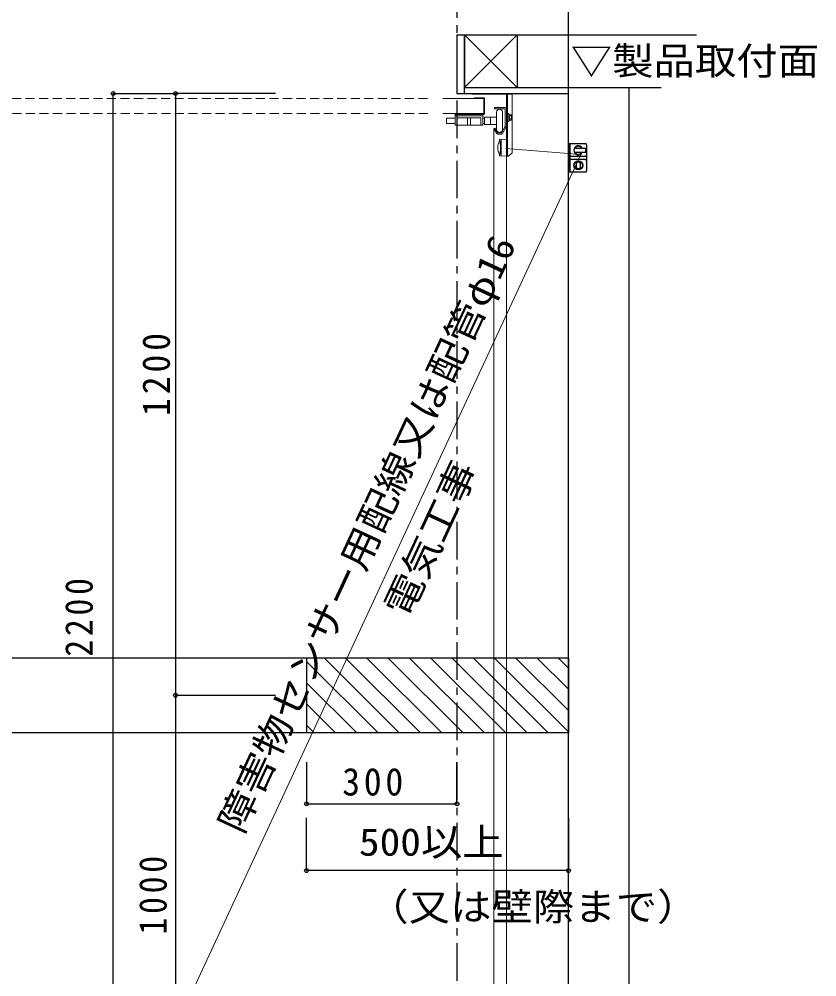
# Model space of a CAD drawing. Units: millimetres on the paper, enlarged 10 times, with parts at other scales. Extents: x -11000 to 565, y -4772 to 3349.
# Drawn here: x -3520 to -2460, y 897 to 2170 of the extents above; entities that cross this region are included whole.
import ezdxf
from ezdxf.enums import TextEntityAlignment as Align

# ---------------------------------------------------------------- set-up
doc = ezdxf.new("R2010")
doc.units = ezdxf.units.MM
doc.header["$LTSCALE"] = 10
doc.header["$PDMODE"] = 32
doc.header["$PDSIZE"] = 5
doc.linetypes.add('CHAIN1', pattern=[8, 5, -1, 1, -1])
doc.linetypes.add('DASHED1', pattern=[1.8, 1.2, -0.6])
for name, color, linetype in [('0-0', 7, 'Continuous'), ('0-1', 7, 'Continuous'), ('0-2', 7, 'Continuous'), ('0-4', 7, 'Continuous'), ('0-5', 7, 'Continuous')]:
    doc.layers.add(name, color=color, linetype=linetype)
doc.layers.add('0-8', color=7, linetype='Continuous', lineweight=18)
doc.styles.add('ＭＳ ゴシック', font='')
doc.styles.get('ＭＳ ゴシック').set_extended_font_data('MS Gothic')

msp = doc.modelspace()

# ---------------------------------------------------------------- linework, layer by layer
at = {"layer": '0-0', "linetype": 'CHAIN1'}
msp.add_line((-2938.44, 2861.76), (-2938.44, -237.05), dxfattribs=at)
at = {"layer": '0-0'}
for points in [[(-3179.42, 2071.19), (-3312.51, 2071.19), (-3312.51, 1271.19), (-3179.42, 1271.19)], [(-2872.84, 2070.13), (-2918.44, 2070.13), (-2918.44, 2071.19)], [(-3312.51, 1271.19), (-3312.51, 604.53), (-3179.42, 604.53)], [(-3138.44, 1182.46), (-3138.44, 1126.97), (-2938.44, 1126.97), (-2938.44, 1182.46)], [(-2790.23, 1108.47), (-2790.23, 1038.17), (-3138.44, 1038.17), (-3138.44, 1108.47)]]:
    msp.add_lwpolyline(points, dxfattribs=at)
for p in [(-3312.51, 2071.19), (-3312.51, 1271.19), (-3138.44, 1126.97), (-2938.44, 1126.97), (-3138.44, 1038.17), (-2790.23, 1038.17)]:
    msp.add_point(p, dxfattribs=at)
at = {"layer": '0-1'}
for p, q in [((-2938.44, 2149.19), (-2620.16, 2149.19)), ((-2928.44, 2071.19), (-2928.44, 2149.19)), ((-2928.44, 2079.19), (-2666.99, 2079.19))]:
    msp.add_line(p, q, dxfattribs=at)
for points in [[(-2710.23, 2079.19), (-2710.23, 504.47), (-2790.23, 504.47), (-2790.23, 2758.2)], [(-2938.44, 2149.19), (-2938.44, 2071.19), (-2790.23, 2071.19)]]:
    msp.add_lwpolyline(points, dxfattribs=at)
at = {"layer": '0-2'}
for p, q in [((-2790.23, 2004.53), (-2767.89, 2004.53)), ((-2789.56, 2004.53), (-2789.56, 1966.53)), ((-2788.23, 1966.53), (-2788.23, 2004.53)), ((-2781.64, 1998.53), (-2772.82, 1998.53)), ((-2772.03, 1998.53), (-2766.23, 1998.53)), ((-2767.89, 1998.53), (-2767.89, 1992.53)), ((-2788.23, 1987.86), (-2767.89, 1987.86)), ((-2772.82, 1992.53), (-2781.64, 1992.53)), ((-2766.23, 1992.53), (-2772.03, 1992.53)), ((-2767.89, 1983.19), (-2788.23, 1983.19)), ((-2779.56, 1972.53), (-2779.56, 1978.53)), ((-2777.89, 1980.19), (-2776.56, 1980.19)), ((-2774.89, 1978.53), (-2774.89, 1972.53)), ((-2776.56, 1970.86), (-2777.89, 1970.86))]:
    msp.add_line(p, q, dxfattribs=at)
for points in [[(-2767.89, 1966.53), (-2790.23, 1966.53), (-2790.23, 2004.53)], [(-2766.23, 2002.86), (-2766.23, 1989.53), (-2766.23, 1981.53), (-2766.23, 1968.19)]]:
    msp.add_lwpolyline(points, dxfattribs=at)
for radius in [6, 5.33]:
    msp.add_circle((-2777.23, 1975.53), radius, dxfattribs=at)
for centre, radius, start, end in [((-2777.23, 1995.53), 6, 30, 330), ((-2777.23, 1995.53), 5.33, 34.22887, 145.77113), ((-2767.89, 2002.86), 1.67, 0, 90), ((-2777.23, 1995.53), 5.33, 214.22887, 325.77113), ((-2767.89, 1989.53), 1.67, 270, 0), ((-2777.89, 1978.53), 1.67, 90, 180), ((-2776.56, 1978.53), 1.67, 0, 90), ((-2767.89, 1981.53), 1.67, 0, 90), ((-2777.89, 1972.53), 1.67, 180, 270), ((-2776.56, 1972.53), 1.67, 270, 0), ((-2767.89, 1968.19), 1.67, 270, 0)]:
    msp.add_arc(centre, radius, start, end, dxfattribs=at)
at = {"layer": '0-4'}
msp.add_lwpolyline([(-3312.51, 604.53), (-3395.32, 604.53), (-3395.32, 2071.19), (-3312.51, 2071.19)], dxfattribs=at)
msp.add_point((-3395.32, 2071.19), dxfattribs=at)
at = {"layer": '0-5'}
for p, q in [((-3138.44, 1321.19), (-3138.44, 1221.19)), ((-3138.44, 1316.24), (-3043.39, 1221.19)), ((-3015.11, 1221.19), (-3115.11, 1321.19)), ((-2986.83, 1221.19), (-3086.83, 1321.19)), ((-3058.54, 1321.19), (-2958.54, 1221.19)), ((-2930.26, 1221.19), (-3030.26, 1321.19)), ((-3001.97, 1321.19), (-2901.97, 1221.19)), ((-2873.69, 1221.19), (-2973.69, 1321.19)), ((-2945.4, 1321.19), (-2845.4, 1221.19)), ((-2817.12, 1221.19), (-2917.12, 1321.19)), ((-2888.84, 1321.19), (-2790.23, 1222.59)), ((-2790.23, 1250.87), (-2860.55, 1321.19)), ((-2832.27, 1321.19), (-2790.23, 1279.15)), ((-2790.23, 1307.44), (-2803.98, 1321.19)), ((-3071.68, 1221.19), (-3138.44, 1287.96)), ((-3138.44, 1259.67), (-3099.96, 1221.19)), ((-3138.44, 1231.39), (-3128.25, 1221.19)), ((-2790.23, 1221.19), (-5016.52, 1221.19))]:
    msp.add_line(p, q, dxfattribs=at)
msp.add_lwpolyline([(-2928.44, 2149.19), (-2858.44, 2149.19), (-2858.44, 2079.19)], close=True, dxfattribs=at)
for points in [[(-2928.44, 2149.19), (-2928.44, 2079.19), (-2858.44, 2149.19)], [(-5016.52, 1321.19), (-2790.23, 1321.19), (-2790.23, 1221.19)]]:
    msp.add_lwpolyline(points, dxfattribs=at)
at = {"layer": '0-8', "linetype": 'DASHED1'}
for p, q in [((-4699.63, 2064.39), (-2977.25, 2064.39)), ((-2977.25, 2044.4), (-4699.63, 2044.4))]:
    msp.add_line(p, q, dxfattribs=at)
at = {"layer": '0-8'}
for p, q in [((-2902.82, 2064.39), (-2957.25, 2064.39)), ((-2917.24, 2071.19), (-2872.84, 2071.19)), ((-2901.76, 2044.4), (-2901.76, 2064.39)), ((-2871.24, 1987.69), (-2871.24, 2070.36)), ((-2940.69, 2041.29), (-2904.03, 2041.29)), ((-2924.36, 2038.55), (-2924.36, 2029.09)), ((-2920.36, 2029.09), (-2920.36, 2038.55)), ((-2904.02, 2038.4), (-2901.78, 2038.4)), ((-2893.78, 2039.46), (-2893.78, 2030)), ((-2885.78, 2023.13), (-2885.78, 2046.33)), ((-2878.11, 2046.33), (-2878.11, 2023.13)), ((-2869.72, 2044.53), (-2870.71, 2044.53)), ((-2869.71, 2044.53), (-2869.71, 2033.87)), ((-2868.71, 2035.53), (-2868.71, 2042.87)), ((-2868.71, 2041.2), (-2866.04, 2041.2)), ((-2866.04, 2037.2), (-2868.71, 2037.2)), ((-2904.03, 2029.09), (-2906.69, 2029.09)), ((-2901.78, 2031.06), (-2904.02, 2031.06)), ((-2885.72, 2017.83), (-2889.51, 2024.4)), ((-2879.49, 2018.6), (-2874.38, 2027.46)), ((-2878.17, 2017.83), (-2873.05, 2026.7)), ((-2879.49, 2017.06), (-2884.39, 2017.06)), ((-2871.77, 2017.86), (-2872.84, 2017.86)), ((-2881.77, 2008.07), (-2881.77, 2009.49)), ((-2881.46, 2009.82), (-2871.77, 2010.36)), ((-2879.77, 1988.13), (-2879.77, 2009.91)), ((-2883.57, 1993.86), (-2883.37, 1993.86)), ((-2883.37, 1993.86), (-2882.25, 1991.02)), ((-2881.77, 1988.56), (-2881.77, 1989.98)), ((-2881.11, 1990.64), (-2881.11, 1990.64)), ((-2871.77, 1987.69), (-2869.82, 1987.69))]:
    msp.add_line(p, q, dxfattribs=at)
for points in [[(-2957.25, 2044.4), (-2902.82, 2044.4), (-2902.82, 2064.39)], [(-2902.82, 2065.46), (-2915.09, 2065.46), (-2915.09, 2064.39)], [(-2872.84, 2070.13), (-2872.84, 204.53), (-2889.51, 204.53), (-2889.51, 2024.4), (-2888.18, 2025.16), (-2884.39, 2018.6), (-2879.49, 2018.6)], [(-2869.82, 1987.69), (-2865.11, 1992.4), (-2865.11, 2070.36), (-2871.77, 2070.36), (-2871.77, 1987.69), (-2881.46, 1988.23)], [(-2874.38, 2027.46), (-2874.38, 2050.86), (-2888.42, 2050.86), (-2888.42, 2052.4), (-2874.38, 2052.4)], [(-2940.69, 2031.06), (-2952.44, 2031.06), (-2952.44, 2038.4), (-2940.69, 2038.4)], [(-2902.82, 2043.33), (-2940.69, 2043.33), (-2940.69, 2044.4)], [(-2940.69, 2043.33), (-2940.69, 2041.29), (-2940.69, 2029.09), (-2938.03, 2029.09), (-2938.03, 2038.55), (-2906.69, 2038.55), (-2906.69, 2029.09), (-2938.03, 2029.09)], [(-2904.03, 2029.15), (-2904.03, 2041.29), (-2904.03, 2043.33)], [(-2885.86, 2039.46), (-2901.78, 2039.46), (-2901.78, 2035.62), (-2901.78, 2030), (-2885.78, 2030)], [(-2870.71, 2033.87), (-2869.71, 2033.87), (-2868.67, 2035.53), (-2866.04, 2035.53), (-2866.04, 2042.87), (-2868.67, 2042.87), (-2869.74, 2044.53)], [(-2882.25, 2007.03), (-2883.37, 2004.19), (-2883.57, 2004.19)], [(-2880.78, 1998.23), (-2880.77, 1999.02), (-2880.78, 1999.81), (-2880.8, 2001.17), (-2880.85, 2002.53), (-2880.91, 2003.89), (-2880.98, 2005.26), (-2881.06, 2006.62), (-2881.11, 2007.4), (-2881.57, 2007.4)], [(-3842.44, -312.2), (-2774.12, 1989.91), (-2873.42, 1998.03)], [(-2881.65, 1990.64), (-2881.11, 1990.64), (-2881.06, 1991.43), (-2880.98, 1992.79), (-2880.91, 1994.15), (-2880.85, 1995.51), (-2880.8, 1996.87), (-2880.78, 1998.23)]]:
    msp.add_lwpolyline(points, dxfattribs=at)
for centre, radius, start, end in [((-2902.82, 2064.39), 1.07, 0, 90), ((-2872.84, 2070.13), 1.07, 0, 90), ((-2881.94, 2046.28), 3.83, 0.71637, 179.28365), ((-2874.38, 2050.86), 1.53, 359.99998, 90), ((-2902.82, 2044.4), 1.07, 270, 0), ((-2874.38, 2027.46), 1.53, 330.00333, 359.99998), ((-2881.94, 2023.17), 3.83, 180.57025, 359.42973), ((-2884.39, 2018.6), 1.53, 209.99666, 269.99998), ((-2879.49, 2018.6), 1.53, 270, 330.00334), ((-2852.32, 1999.02), 31.79, 170.88873, 189.11127), ((-2883.57, 2004.06), 0.133, 90, 180), ((-2881.65, 2006.74), 0.667, 82.62016, 153.90788), ((-2881.11, 2008.07), 0.667, 180, 270), ((-2881.44, 2009.49), 0.333, 93.17983, 180), ((-2883.57, 1993.99), 0.133, 180, 270), ((-2881.65, 1991.31), 0.667, 206.09212, 270), ((-2881.11, 1989.98), 0.667, 90, 180), ((-2881.44, 1988.56), 0.333, 180, 266.82017)]:
    msp.add_arc(centre, radius, start, end, dxfattribs=at)

# ---------------------------------------------------------------- texts
at = {"layer": '0-0', "color": 3, "style": 'ＭＳ ゴシック', "width": 1.1}
msp.add_text('電気工事', height=36.66, rotation=65.106, dxfattribs=at).set_placement((-2993.35, 1367.59), align=Align.BOTTOM_LEFT)
at = {"layer": '0-0', "color": 3, "char_height": 36.66, "attachment_point": 7, "rotation": 90, "style": 'ＭＳ ゴシック'}
for s, insert in [('\\T1.22;\\W0.95;1200', (-3319.34, 1642.4)), ('\\T1.22;\\W0.9;1000', (-3323.65, 953.21))]:
    msp.add_mtext(s, dxfattribs=dict(at, insert=insert))
at = {"layer": '0-0', "color": 3, "insert": (-3090.92, 1137.46), "char_height": 36.66, "attachment_point": 7, "style": 'ＭＳ ゴシック'}
msp.add_mtext('\\T1.21;\\W0.95;300', dxfattribs=at)
at = {"layer": '0-1', "color": 3, "style": 'ＭＳ ゴシック', "width": 1.1}
for s, p in [('▽製品取付面', (-2787.33, 2085.09)), ('500以上', (-3068.69, 1047.01)), ('（又は壁際まで）', (-3057.6, 960.86))]:
    msp.add_text(s, height=36.66, dxfattribs=at).set_placement(p, align=Align.BOTTOM_LEFT)
at = {"layer": '0-4', "color": 3, "insert": (-3421.99, 1322.44), "char_height": 36.66, "attachment_point": 7, "rotation": 90, "style": 'ＭＳ ゴシック'}
msp.add_mtext('\\T1.22;\\W0.9;2200', dxfattribs=at)
at = {"layer": '0-8', "color": 3, "style": 'ＭＳ ゴシック', "width": 1.1}
msp.add_text('障害物センサー用配線又は配管φ16', height=36.66, rotation=65.106, dxfattribs=at).set_placement((-3213.93, 1080.08), align=Align.BOTTOM_LEFT)

doc.saveas('drawing.dxf')
